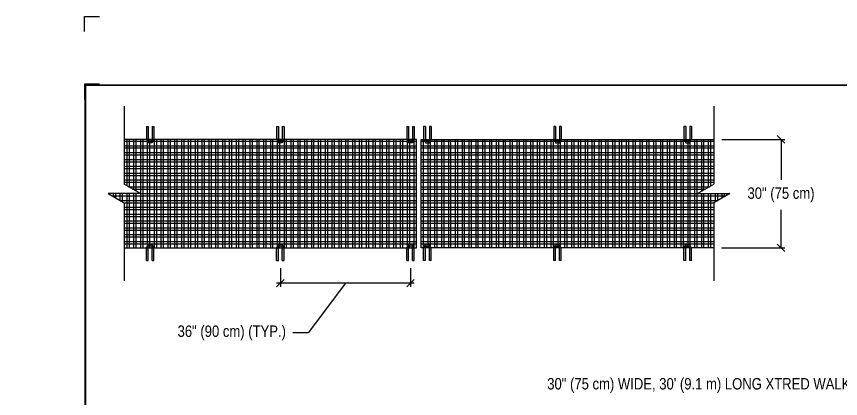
# Model space of a CAD drawing. Header units: inches. Extents: x 298.3 to 319.5, y -246.5 to -229.7.
# Drawn here: x 298.33 to 311.89, y -236 to -229.71 of the extents above; entities that cross this region are included whole.
import ezdxf
from ezdxf.enums import TextEntityAlignment as Align

# ---------------------------------------------------------------- set-up
doc = ezdxf.new("R2010")
doc.units = ezdxf.units.IN
doc.header["$MEASUREMENT"] = 0
doc.layers.get('0').update_dxf_attribs({"linetype": 'CONTINUOUS'})
doc.layers.get('DEFPOINTS').update_dxf_attribs({"linetype": 'CONTINUOUS'})
for name, color, linetype in [('DETAIL', 1, 'CONTINUOUS'), ('FSBP-ANNO-LABEL', 7, 'CONTINUOUS'), ('FSBP-MEMBRANE', 7, 'CONTINUOUS'), ('FSBP-TTLB-BORDER', 7, 'CONTINUOUS'), ('WATERMARKVERYLIGHT', 62, 'CONTINUOUS')]:
    doc.layers.add(name, color=color, linetype=linetype)
doc.styles.add('FSBP_ARIAL_NAR', font='ARIALN.TTF')
doc.dimstyles.new('FSBP-DIM', dxfattribs={"dimtxt": 0.1875, "dimasz": 0.125, "dimexe": 0.0625, "dimexo": 0.125, "dimgap": 0.125, "dimtad": 0, "dimdec": 0, "dimzin": 1, "dimdsep": 46, "dimlunit": 4, "dimtxsty": 'FSBP_ARIAL_NAR', "dimblk": 'OBLIQUE', "dimcen": 0.09375, "dimdle": 0.0625, "dimclrd": 256, "dimclre": 256, "dimclrt": 256, "dimadec": 0, "dimazin": 0, "dimtfac": 1, "dimtdec": 0, "dimtmove": 1, "dimatfit": 3, "dimfxl": 0, "dimtolj": 1, "dimtzin": 0, "dimlwd": -1, "dimlwe": -1, "dimarcsym": 0})
doc.dimstyles.new('FSBP-LEADER', dxfattribs={"dimtxt": 0.1875, "dimasz": 0.25, "dimexe": 0.0625, "dimexo": 0.125, "dimgap": 0.125, "dimtad": 0, "dimtih": 1, "dimtoh": 1, "dimdec": 4, "dimzin": 0, "dimdsep": 46, "dimlunit": 4, "dimtxsty": 'FSBP_ARIAL_NAR', "dimcen": 0.09375, "dimclrd": 256, "dimclre": 256, "dimclrt": 256, "dimadec": 0, "dimazin": 0, "dimtfac": 1, "dimtdec": 4, "dimtofl": 0, "dimtmove": 0, "dimatfit": 3, "dimfxl": 0, "dimtolj": 1, "dimtzin": 0, "dimlwd": -1, "dimlwe": -1, "dimarcsym": 0})

# ---------------------------------------------------------------- blocks, each defined once
blk = doc.blocks.new('A$C0AE01E32')
at = {"layer": 'DETAIL'}
blk.add_hatch(color=256, dxfattribs=at).paths.add_polyline_path([(3.73, 9.29), (3.73, 0), (4.89, 0), (4.89, 8), (3.71, 10.45), (1.18, 10.45), (0, 8), (0, 0), (1.16, 0), (1.16, 9.29)])
for p, q in [((0, 8), (1.18, 10.45)), ((0, 0), (0, 8)), ((1.16, 0), (1.16, 9.29)), ((1.16, 9.29), (3.73, 9.29)), ((1.18, 10.45), (3.71, 10.45)), ((4.89, 8), (3.71, 10.45)), ((3.73, 0), (3.73, 9.29)), ((4.89, 0), (4.89, 8)), ((1.16, 0), (0, 0)), ((4.89, 0), (3.73, 0))]:
    blk.add_line(p, q, dxfattribs=at)
blk = doc.blocks.new('A$C65384442')
for p, q in [((0.266, 2.873), (0.266, 1.59)), ((0, 1.436), (0.266, 1.59)), ((0, 1.436), (0.532, 1.436)), ((0.532, 1.436), (0.266, 1.283)), ((0.266, 1.283), (0.266, 0))]:
    blk.add_line(p, q)
blk = doc.blocks.new('_OBLIQUE')
at = {"color": 0, "linetype": 'ByBlock'}
blk.add_line((-0.5, -0.5), (0.5, 0.5), dxfattribs=at)
blk = doc.blocks.new('*D11')
for p, q in [((302.671, -233.855), (302.671, -234.165)), ((304.812, -233.855), (304.812, -234.165)), ((304.875, -234.102), (302.608, -234.102)), ((303.741, -234.102), (303.128, -234.921)), ((303.128, -234.921), (302.878, -234.921))]:
    blk.add_line(p, q)
at = {"layer": 'DEFPOINTS', "color": 0}
for p in [(302.671, -233.73), (304.812, -233.73), (302.671, -234.102)]:
    blk.add_point(p, dxfattribs=at)
at = {"xscale": 0.125, "yscale": 0.125, "zscale": 0.125, "rotation": 180}
blk.add_blockref('_OBLIQUE', (302.671, -234.102), dxfattribs=at)
at = {"xscale": 0.125, "yscale": 0.125, "zscale": 0.125}
blk.add_blockref('_OBLIQUE', (304.812, -234.102), dxfattribs=at)
at = {"insert": (301.872, -234.921), "char_height": 0.1875, "attachment_point": 5, "style": 'FSBP_ARIAL_NAR'}
blk.add_mtext('\\A1;36" (90 cm) (TYP.)', dxfattribs=at)
blk = doc.blocks.new('*D10')
for p, q in [((309.933, -231.736), (310.969, -231.736)), ((310.907, -231.736), (310.907, -232.402)), ((310.907, -233.521), (310.907, -232.897)), ((309.926, -233.521), (310.969, -233.521))]:
    blk.add_line(p, q)
at = {"layer": 'DEFPOINTS', "color": 0}
for p in [(309.808, -231.736), (309.801, -233.521), (310.907, -233.521)]:
    blk.add_point(p, dxfattribs=at)
at = {"xscale": 0.125, "yscale": 0.125, "zscale": 0.125}
for p, rotation in [((310.907, -231.736), 90), ((310.907, -233.521), 270)]:
    blk.add_blockref('_OBLIQUE', p, dxfattribs=dict(at, rotation=rotation))
at = {"insert": (310.907, -232.649), "char_height": 0.1875, "attachment_point": 5, "style": 'FSBP_ARIAL_NAR'}
blk.add_mtext('\\A1;30" (75 cm)', dxfattribs=at)

msp = doc.modelspace()

# ---------------------------------------------------------------- hatches: boundary and pattern name
at = {"layer": 'WATERMARKVERYLIGHT'}
h = msp.add_hatch(dxfattribs=at)
h.set_pattern_fill('ANSI32', color=253, scale=0.3, angle=315, style=0)
h.set_pattern_definition([(180, (304.91209, -232.62794), (-4e-17, 0.1125), []), (180, (304.87459, -232.66544), (-4e-17, 0.1125), [])])
h.paths.add_polyline_path([(300.10179, -233.52004), (300.10179, -232.78165), (299.83554, -232.62794), (300.36803, -232.62794), (300.10179, -232.47422), (300.10179, -231.73583), (304.91209, -231.73583), (304.91209, -233.52004)])
h.paths.add_polyline_path([(298.33052, -233.52004), (298.35679, -233.46531), (298.42092, -233.46531), (298.44719, -233.52004)])
h = msp.add_hatch(dxfattribs=at)
h.set_pattern_fill('ANSI32', color=253, scale=0.3, angle=45, style=0)
h.set_pattern_definition([(90, (304.91209, -232.62794), (0.1125, 1e-17), []), (90, (304.87459, -232.59044), (0.1125, 1e-17), [])])
h.paths.add_polyline_path([(300.10179, -233.52004), (300.10179, -232.78165), (299.83554, -232.62794), (300.36803, -232.62794), (300.10179, -232.47422), (300.10179, -231.73583), (304.91209, -231.73583), (304.91209, -233.52004)])
h = msp.add_hatch(dxfattribs=at)
h.set_pattern_fill('ANSI32', color=253, scale=0.3, angle=315, style=0)
h.set_pattern_definition([(0, (304.99005, -232.62794), (4e-17, 0.1125), []), (0, (305.02755, -232.66544), (4e-17, 0.1125), [])])
h.paths.add_polyline_path([(309.80036, -233.52004), (309.80036, -232.78165), (310.06661, -232.62794), (309.53411, -232.62794), (309.80036, -232.47422), (309.80036, -231.73583), (304.99005, -231.73583), (304.99005, -233.52004)])
h.paths.add_polyline_path([(311.57162, -233.52004), (311.54536, -233.46531), (311.48122, -233.46531), (311.45496, -233.52004)])
h = msp.add_hatch(dxfattribs=at)
h.set_pattern_fill('ANSI32', color=253, scale=0.3, angle=45, style=0)
h.set_pattern_definition([(90, (304.99005, -232.62794), (-0.1125, 1e-17), []), (90, (305.02755, -232.59044), (-0.1125, 1e-17), [])])
h.paths.add_polyline_path([(309.80036, -233.52004), (309.80036, -232.78165), (310.06661, -232.62794), (309.53411, -232.62794), (309.80036, -232.47422), (309.80036, -231.73583), (304.99005, -231.73583), (304.99005, -233.52004)])

# ---------------------------------------------------------------- linework, layer by layer
at = {"layer": 'DEFPOINTS', "linetype": 'Continuous', "ltscale": 1.75}
msp.add_lwpolyline([(299.44708, -229.9632), (299.44708, -229.7132), (299.69708, -229.7132)], dxfattribs=at)
at = {"layer": 'DEFPOINTS', "color": 1}
msp.add_lwpolyline([(299.69708, -230.82841), (299.44708, -230.82841), (299.44708, -231.07841)], dxfattribs=at)
at = {"layer": 'FSBP-MEMBRANE'}
for points in [[(300.10179, -233.52004), (304.91209, -233.52004), (304.91209, -231.73583), (300.10179, -231.73583)], [(309.80036, -233.52004), (304.99005, -233.52004), (304.99005, -231.73583), (309.80036, -231.73583)]]:
    msp.add_lwpolyline(points, dxfattribs=at)
at = {"layer": 'FSBP-TTLB-BORDER', "const_width": 0.03125}
msp.add_lwpolyline([(319.4627, -243.84404), (319.4627, -230.84404), (299.4627, -230.84404), (299.4627, -243.84404)], dxfattribs=at)

# ---------------------------------------------------------------- block references
at = {"xscale": -1}
msp.add_blockref('A$C65384442', (300.36803, -234.06424), dxfattribs=at)
msp.add_blockref('A$C65384442', (309.53411, -234.06424))
at = {"layer": 'FSBP-MEMBRANE', "rotation": 180}
for p, xscale, yscale, zscale in [((300.59176, -231.52611), 0.02531032593049076, 0.02531032593049076, 0.02531032593049076), ((302.73282, -231.52611), 0.02531032593049076, 0.02531032593049076, 0.02531032593049076), ((304.87388, -231.52611), 0.02531032593049076, 0.02531032593049076, 0.02531032593049076), ((305.02827, -231.52611), -0.02531032593049076, 0.02531032593037708, 0.02531032593045016), ((307.16933, -231.52611), -0.02531032593049076, 0.02531032593037708, 0.02531032593045016), ((309.31039, -231.52611), -0.02531032593049076, 0.02531032593037708, 0.02531032593045016)]:
    msp.add_blockref('A$C0AE01E32', p, dxfattribs=dict(at, xscale=xscale, yscale=yscale, zscale=zscale))
at = {"layer": 'FSBP-MEMBRANE'}
for p, xscale, yscale, zscale in [((300.59176, -233.72976), -0.02531032593049076, 0.02531032593037708, 0.02531032593045016), ((302.73282, -233.72976), -0.02531032593049076, 0.02531032593037708, 0.02531032593045016), ((304.87388, -233.72976), -0.02531032593049076, 0.02531032593037708, 0.02531032593045016), ((305.02827, -233.72976), 0.02531032593049076, 0.02531032593049076, 0.02531032593049076), ((307.16933, -233.72976), 0.02531032593049076, 0.02531032593049076, 0.02531032593049076), ((309.31039, -233.72976), 0.02531032593049076, 0.02531032593049076, 0.02531032593049076)]:
    msp.add_blockref('A$C0AE01E32', p, dxfattribs=dict(at, xscale=xscale, yscale=yscale, zscale=zscale))

# ---------------------------------------------------------------- texts
at = {"layer": 'FSBP-ANNO-LABEL', "style": 'FSBP_ARIAL_NAR'}
msp.add_text('30" (75 cm) WIDE, 30\' (9.1 m) LONG XTRED WALKWAY PAD', height=0.1875, dxfattribs=at).set_placement((310.05003, -235.78133), align=Align.MIDDLE)

# ---------------------------------------------------------------- dimensions: what is measured, and where the dimension line sits
for base, p1, p2, angle, text, dimstyle, override, picture, middle in [((310.90698, -233.521), (309.80767, -231.73583), (309.801, -233.521), 90, '30" (75 cm)', 'FSBP-LEADER', {"dimasz": 0.125, "dimblk1": 'OBLIQUE', "dimblk2": 'OBLIQUE', "dimsah": 1}, '*D10', (310.90698, -232.64942)), ((302.67097, -234.10215), (304.81202, -233.72976), (302.67097, -233.72976), 180, '36" (90 cm) (TYP.)', 'FSBP-DIM', {"dimtmove": 1}, '*D11', (302.75293, -234.92121))]:
    dim = msp.add_linear_dim(base=base, p1=p1, p2=p2, angle=angle, text=text, dimstyle=dimstyle, override=override)
    dim.commit()
    dim.dimension.update_dxf_attribs({"geometry": picture, "text_midpoint": middle, "dimtype": 160})

doc.saveas('drawing.dxf')
